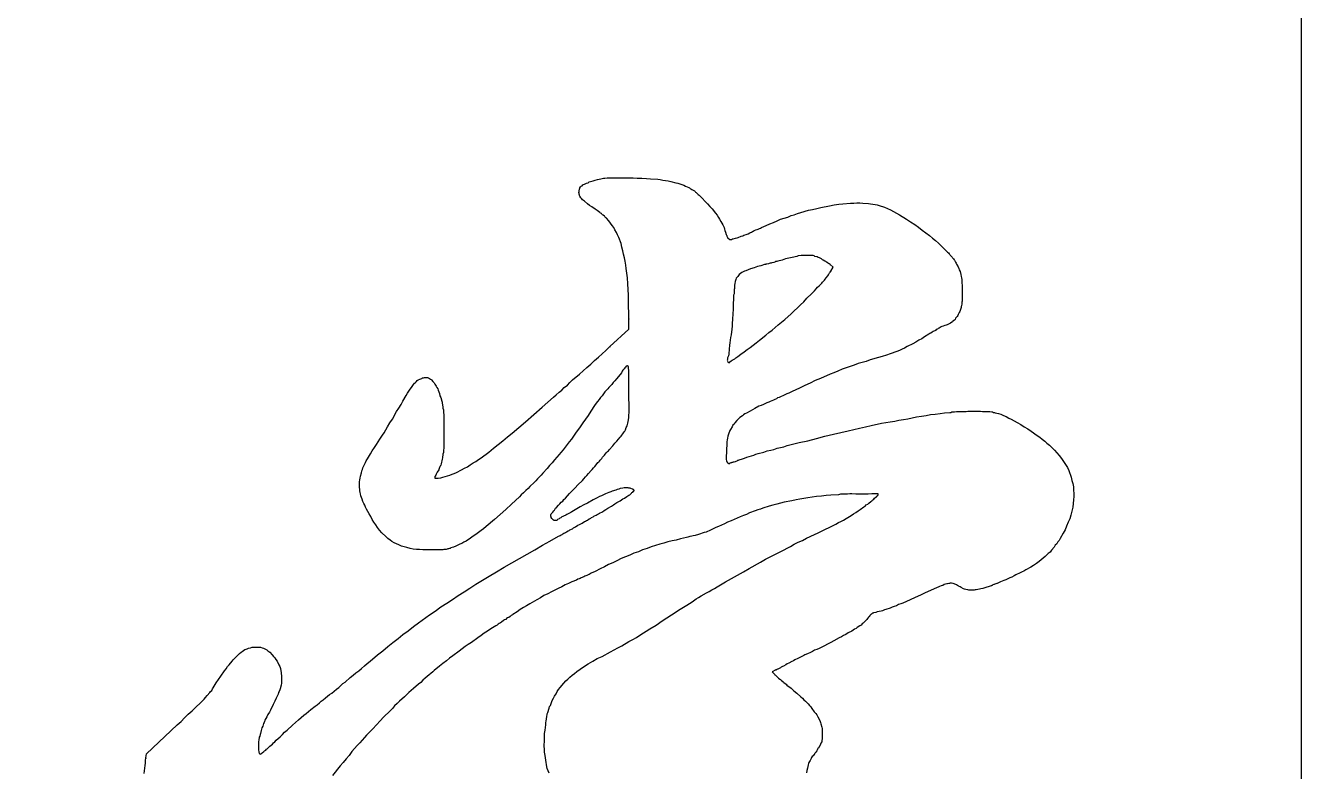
# Model space of a CAD drawing. Extents: x 0 to 5.1, y 0 to 11.
# Drawn here: x 2.559 to 5.118, y 6.889 to 8.387 of the extents above; entities that cross this region are included whole.
import ezdxf

# ---------------------------------------------------------------- set-up
doc = ezdxf.new("R2010")
doc.units = 0
doc.header["$MEASUREMENT"] = 0
doc.layers.get('0').update_dxf_attribs({"linetype": 'CONTINUOUS'})

msp = doc.modelspace()

# ---------------------------------------------------------------- linework, layer by layer
at = {"color": 88, "linetype": 'CONTINUOUS'}
for p, q in [((4.172582, 7.906519), (4.172582, 7.905761)), ((4.174098, 7.893629), (4.174098, 7.89287)), ((3.769295, 7.798088), (3.769295, 7.797329)), ((3.730634, 7.741976), (3.730634, 7.741218)), ((3.987616, 7.722261), (3.987616, 7.721503)), ((4.064179, 7.092904), (4.064179, 7.092146)), ((4.061147, 7.084563), (4.061147, 7.083805)), ((2.863416, 6.982956), (2.863416, 6.982198)), ((2.800497, 6.916229), (2.800497, 6.915471))]:
    msp.add_line(p, q, dxfattribs=at)
at = {"color": 7, "linetype": 'CONTINUOUS'}
msp.add_lwpolyline([(0, 0), (5.11811, 0), (5.11811, 11.023622), (0, 11.023622)], close=True, dxfattribs=at)
at = {"color": 88, "linetype": 'CONTINUOUS'}
for points in [[(3.769295, 7.798088), (3.769295, 7.81022), (3.768537, 7.821594), (3.768537, 7.832968), (3.768537, 7.8451), (3.767779, 7.856474), (3.767021, 7.867848), (3.766263, 7.87998), (3.763989, 7.898936), (3.763231, 7.905761), (3.761714, 7.913343), (3.760198, 7.920168), (3.758682, 7.92775), (3.757166, 7.934575), (3.754892, 7.941399), (3.753376, 7.948982), (3.748828, 7.961114), (3.746553, 7.966422), (3.744279, 7.970971), (3.741247, 7.976279), (3.738973, 7.980829), (3.735941, 7.985378), (3.73215, 7.989928), (3.729118, 7.994477), (3.72457, 7.999785), (3.723812, 8.000544), (3.723054, 8.001302), (3.722295, 8.001302), (3.721537, 8.00206), (3.720779, 8.002818), (3.720021, 8.003577), (3.717747, 8.005851), (3.716231, 8.00661), (3.714715, 8.008126), (3.713957, 8.008884), (3.712441, 8.009643), (3.710925, 8.011159), (3.707892, 8.013434), (3.705618, 8.014951), (3.703344, 8.016467), (3.701828, 8.017984), (3.695005, 8.022533), (3.690457, 8.025566), (3.685909, 8.028599), (3.679844, 8.033907), (3.678328, 8.035424), (3.676054, 8.03694), (3.674538, 8.038457), (3.673022, 8.040731), (3.670748, 8.043764), (3.66999, 8.045281), (3.66999, 8.046798), (3.669231, 8.047556), (3.669231, 8.049072), (3.668473, 8.051347), (3.668473, 8.052105), (3.669231, 8.052864), (3.669231, 8.053622), (3.669231, 8.055138), (3.669231, 8.055897), (3.66999, 8.057413), (3.66999, 8.05893), (3.670748, 8.05893), (3.670748, 8.059688), (3.670748, 8.060446), (3.672264, 8.062721), (3.67378, 8.064238), (3.675296, 8.064996), (3.676812, 8.066512), (3.68136, 8.068787), (3.684393, 8.070304), (3.687425, 8.071062), (3.689699, 8.072578), (3.69728, 8.074853), (3.701828, 8.07637), (3.706376, 8.077128), (3.713199, 8.078645), (3.715473, 8.079403), (3.718505, 8.080161), (3.720779, 8.080161), (3.725328, 8.080919), (3.727602, 8.080919), (3.730634, 8.080919), (3.732908, 8.080919), (3.735182, 8.080919), (3.737457, 8.080919), (3.743521, 8.080919), (3.748069, 8.080919), (3.75186, 8.080919), (3.756408, 8.080919), (3.760198, 8.080919), (3.764747, 8.080919), (3.777634, 8.080919), (3.785972, 8.080161), (3.795069, 8.080161), (3.804166, 8.079403), (3.812504, 8.078645), (3.826907, 8.077886), (3.832214, 8.077128), (3.83752, 8.07637), (3.842827, 8.075612), (3.848133, 8.074853), (3.853439, 8.073337), (3.863294, 8.071062), (3.867085, 8.070304), (3.871633, 8.068787), (3.875423, 8.067271), (3.879213, 8.065754), (3.883004, 8.064238), (3.889068, 8.061205), (3.890584, 8.060446), (3.8921, 8.059688), (3.893617, 8.05893), (3.895133, 8.057413), (3.898165, 8.055897), (3.900439, 8.05438), (3.901955, 8.053622), (3.902713, 8.052105), (3.904229, 8.051347), (3.90802, 8.047556), (3.910294, 8.046039), (3.91181, 8.043764), (3.914084, 8.042248), (3.916358, 8.039973), (3.922423, 8.033149), (3.926971, 8.028599), (3.931519, 8.023291), (3.936068, 8.018742), (3.94289, 8.009643), (3.945923, 8.005851), (3.948955, 8.001302), (3.951229, 7.997511), (3.953503, 7.992961), (3.957293, 7.986137), (3.958809, 7.983862), (3.960326, 7.980829), (3.961084, 7.977796), (3.961842, 7.974763), (3.9626, 7.97173), (3.9626, 7.97173), (3.9626, 7.970971), (3.9626, 7.970971), (3.963358, 7.970213), (3.963358, 7.969455), (3.963358, 7.968697), (3.964116, 7.967938), (3.964116, 7.96718), (3.964874, 7.965664), (3.965632, 7.964905), (3.965632, 7.963389), (3.96639, 7.96263), (3.967148, 7.961872), (3.967148, 7.960356), (3.968664, 7.958839), (3.969422, 7.958839), (3.969422, 7.958081), (3.970938, 7.957323), (3.970938, 7.957323), (3.971696, 7.957323), (3.972455, 7.957323), (3.973971, 7.957323), (3.975487, 7.957323), (3.977003, 7.958081), (3.978519, 7.958081), (3.983067, 7.959597), (3.9861, 7.960356), (3.988374, 7.961114), (3.994438, 7.963389), (3.99747, 7.964147), (3.999745, 7.965664), (4.004293, 7.96718), (4.006567, 7.967938), (4.008083, 7.968697), (4.011874, 7.970213), (4.01339, 7.970971), (4.014906, 7.97173), (4.01718, 7.973246), (4.018696, 7.974004), (4.020212, 7.974763), (4.024002, 7.976279), (4.026277, 7.977037), (4.028551, 7.977796), (4.030825, 7.979312), (4.033099, 7.98007), (4.035373, 7.980829), (4.04447, 7.985378), (4.052051, 7.988411), (4.058873, 7.991444), (4.066454, 7.994477), (4.073276, 7.997511), (4.087679, 8.00206), (4.094502, 8.005093), (4.100566, 8.00661), (4.107389, 8.008884), (4.114211, 8.011159), (4.129372, 8.015709), (4.137711, 8.017225), (4.14605, 8.0195), (4.154388, 8.021017), (4.171824, 8.024808), (4.18092, 8.026324), (4.190017, 8.027841), (4.198356, 8.028599), (4.213517, 8.030116), (4.220339, 8.030116), (4.226404, 8.030874), (4.232468, 8.030874), (4.238533, 8.030116), (4.249904, 8.029358), (4.253694, 8.028599), (4.258242, 8.027841), (4.262791, 8.027083), (4.267339, 8.026324), (4.271129, 8.025566), (4.281742, 8.021775), (4.287807, 8.0195), (4.293871, 8.016467), (4.299935, 8.013434), (4.306, 8.009643), (4.312064, 8.00661), (4.325709, 7.997511), (4.334048, 7.992203), (4.342387, 7.986895), (4.349967, 7.981587), (4.357548, 7.975521), (4.371951, 7.964905), (4.378015, 7.959597), (4.38408, 7.955048), (4.390144, 7.94974), (4.395451, 7.944432), (4.401515, 7.938366), (4.408338, 7.931542), (4.409854, 7.930025), (4.41137, 7.928509), (4.412886, 7.926992), (4.413644, 7.925476), (4.41516, 7.923959), (4.417434, 7.921684), (4.418192, 7.920168), (4.418951, 7.91941), (4.420467, 7.917893), (4.421225, 7.916376), (4.421983, 7.915618), (4.424257, 7.911827), (4.425773, 7.909552), (4.426531, 7.907277), (4.429563, 7.90197), (4.431079, 7.898936), (4.431837, 7.895903), (4.433354, 7.89287), (4.43487, 7.886804), (4.435628, 7.883013), (4.436386, 7.87998), (4.437144, 7.876947), (4.437144, 7.869364), (4.437902, 7.865573), (4.437902, 7.861023), (4.437902, 7.856474), (4.437902, 7.848891), (4.437902, 7.8451), (4.437902, 7.842067), (4.437902, 7.838275), (4.437902, 7.832968), (4.437144, 7.831451), (4.437144, 7.829176), (4.437144, 7.82766), (4.436386, 7.823869), (4.435628, 7.822352), (4.435628, 7.820835), (4.43487, 7.818561), (4.433354, 7.814769), (4.432596, 7.812495), (4.431837, 7.81022), (4.429563, 7.806428), (4.428805, 7.804154), (4.427289, 7.802637), (4.424257, 7.798846), (4.423499, 7.796571), (4.421983, 7.795055), (4.418951, 7.79278), (4.418192, 7.792022), (4.416676, 7.791263), (4.414402, 7.788988), (4.412886, 7.78823), (4.41137, 7.787472), (4.40758, 7.785955), (4.405305, 7.785197), (4.403031, 7.784439), (4.399241, 7.782922), (4.396967, 7.782164), (4.395451, 7.781406), (4.39166, 7.779131), (4.389386, 7.778373), (4.38787, 7.776856), (4.385596, 7.776098), (4.38408, 7.774581), (4.379532, 7.772307), (4.377257, 7.77079), (4.374983, 7.769274), (4.372709, 7.768515), (4.370435, 7.766999), (4.362096, 7.761691), (4.35679, 7.7579), (4.350725, 7.754867), (4.344661, 7.751075), (4.338596, 7.747284), (4.327226, 7.741976), (4.321919, 7.738943), (4.317371, 7.736668), (4.312064, 7.734394), (4.306758, 7.732119), (4.293113, 7.727569), (4.285532, 7.724536), (4.277194, 7.722261), (4.269613, 7.719987), (4.252936, 7.715437), (4.245355, 7.712404), (4.237017, 7.710129), (4.228678, 7.707854), (4.221097, 7.704821), (4.205178, 7.699514), (4.19684, 7.696481), (4.188501, 7.692689), (4.180162, 7.689656), (4.172582, 7.686623), (4.15363, 7.678282), (4.143018, 7.673733), (4.132405, 7.668425), (4.121792, 7.663875), (4.111179, 7.658567), (4.096776, 7.651743), (4.093744, 7.650227), (4.089953, 7.64871), (4.086163, 7.647193), (4.083131, 7.645677), (4.079341, 7.64416), (4.073276, 7.641127), (4.070244, 7.639611), (4.067212, 7.638853), (4.064938, 7.637336), (4.061905, 7.63582), (4.058873, 7.634303), (4.052809, 7.632028), (4.049776, 7.630512), (4.045986, 7.628995), (4.039164, 7.625962), (4.034615, 7.623687), (4.030067, 7.622171), (4.021728, 7.617621), (4.01718, 7.615346), (4.012632, 7.612313), (4.005051, 7.608522), (4.002019, 7.607006), (3.998987, 7.604731), (3.996712, 7.603214), (3.991406, 7.599423), (3.989132, 7.597148), (3.987616, 7.595632), (3.985342, 7.593357), (3.981551, 7.588807), (3.980035, 7.586533), (3.977761, 7.584258), (3.976245, 7.581225), (3.973213, 7.575917), (3.971696, 7.573642), (3.970938, 7.571367), (3.969422, 7.568334), (3.967906, 7.562268), (3.967148, 7.558477), (3.96639, 7.554686), (3.965632, 7.550894), (3.965632, 7.542553), (3.964874, 7.538004), (3.964874, 7.533454), (3.964874, 7.529663), (3.964116, 7.52208), (3.964116, 7.519805), (3.964116, 7.517531), (3.964116, 7.515256), (3.964874, 7.512981), (3.965632, 7.510706), (3.96639, 7.510706), (3.96639, 7.509948), (3.96639, 7.509948), (3.96639, 7.50919), (3.967148, 7.50919), (3.967148, 7.508432), (3.967906, 7.508432), (3.967906, 7.508432), (3.968664, 7.507673), (3.968664, 7.507673), (3.968664, 7.507673), (3.968664, 7.507673), (3.97018, 7.507673), (3.970938, 7.507673), (3.971696, 7.507673), (3.972455, 7.508432), (3.973971, 7.50919), (3.975487, 7.50919), (3.976245, 7.509948), (3.977761, 7.509948), (3.979277, 7.510706), (3.980035, 7.510706), (3.983067, 7.511465), (3.984583, 7.512223), (3.9861, 7.512981), (3.987616, 7.513739), (3.989132, 7.513739), (3.990648, 7.514498), (3.996712, 7.516772), (4.001261, 7.518289), (4.005809, 7.519805), (4.010357, 7.521322), (4.014906, 7.522839), (4.019454, 7.524355), (4.024002, 7.525872), (4.028551, 7.527388), (4.039922, 7.530421), (4.046744, 7.532696), (4.053567, 7.534212), (4.059631, 7.535729), (4.066454, 7.538004), (4.073276, 7.53952), (4.080099, 7.541037), (4.086921, 7.543312), (4.110421, 7.549378), (4.127856, 7.553169), (4.145292, 7.557719), (4.161969, 7.562268), (4.179404, 7.566059), (4.208969, 7.572884), (4.220339, 7.575917), (4.23171, 7.578192), (4.243839, 7.581225), (4.25521, 7.583499), (4.275678, 7.588049), (4.284774, 7.589566), (4.293113, 7.591082), (4.30221, 7.592599), (4.310548, 7.594115), (4.319645, 7.595632), (4.328742, 7.597148), (4.346177, 7.600939), (4.356032, 7.602456), (4.365128, 7.603973), (4.374225, 7.605489), (4.383322, 7.606247), (4.393177, 7.607764), (4.402273, 7.60928), (4.412886, 7.610039), (4.41516, 7.610039), (4.416676, 7.610797), (4.418951, 7.610797), (4.420467, 7.610797), (4.421983, 7.610797), (4.426531, 7.611555), (4.428805, 7.611555), (4.431837, 7.611555), (4.434112, 7.611555), (4.436386, 7.611555), (4.439418, 7.611555), (4.445483, 7.611555), (4.449273, 7.612313), (4.453063, 7.612313), (4.456853, 7.612313), (4.465192, 7.612313), (4.46974, 7.612313), (4.474289, 7.612313), (4.478079, 7.611555), (4.48566, 7.611555), (4.487934, 7.611555), (4.490966, 7.611555), (4.49324, 7.611555), (4.49703, 7.610797), (4.498547, 7.610797), (4.500063, 7.610039), (4.500821, 7.610039), (4.502337, 7.610039), (4.503853, 7.60928), (4.510675, 7.607764), (4.515224, 7.606247), (4.52053, 7.603973), (4.525837, 7.601698), (4.531143, 7.598665), (4.535691, 7.59639), (4.54782, 7.589566), (4.555401, 7.585774), (4.562223, 7.581225), (4.569046, 7.576675), (4.575868, 7.572126), (4.587997, 7.563785), (4.593304, 7.559993), (4.597852, 7.556202), (4.603159, 7.552411), (4.607707, 7.547861), (4.613013, 7.54407), (4.622868, 7.534212), (4.627416, 7.528905), (4.631965, 7.523597), (4.636513, 7.517531), (4.641061, 7.511465), (4.644852, 7.505398), (4.648642, 7.499332), (4.651674, 7.493266), (4.656223, 7.479618), (4.657739, 7.473551), (4.659255, 7.467485), (4.660771, 7.460661), (4.660771, 7.453837), (4.661529, 7.447012), (4.661529, 7.440946), (4.660771, 7.434122), (4.659255, 7.419715), (4.657739, 7.411374), (4.655464, 7.403791), (4.65319, 7.396209), (4.650158, 7.389384), (4.647126, 7.381802), (4.644094, 7.374219), (4.640303, 7.367395), (4.634239, 7.356779), (4.631965, 7.352988), (4.629691, 7.349955), (4.627416, 7.346163), (4.624384, 7.34313), (4.62211, 7.339339), (4.616804, 7.333273), (4.613771, 7.329482), (4.609981, 7.326449), (4.606949, 7.323416), (4.603917, 7.320383), (4.600126, 7.31735), (4.591788, 7.310525), (4.586481, 7.306734), (4.580417, 7.302943), (4.57511, 7.299151), (4.565256, 7.293843), (4.561465, 7.291569), (4.557675, 7.290052), (4.553885, 7.287777), (4.545546, 7.283986), (4.541756, 7.281711), (4.537207, 7.279436), (4.533417, 7.27792), (4.525079, 7.274129), (4.521288, 7.272612), (4.517498, 7.271096), (4.514466, 7.269579), (4.509159, 7.267304), (4.507643, 7.266546), (4.506885, 7.266546), (4.505369, 7.265788), (4.503095, 7.265029), (4.501579, 7.264271), (4.500821, 7.264271), (4.499305, 7.263513), (4.497788, 7.262755), (4.49703, 7.262755), (4.496272, 7.261996), (4.495514, 7.261996), (4.491724, 7.26048), (4.48945, 7.259722), (4.487176, 7.258963), (4.484902, 7.258205), (4.478837, 7.256689), (4.475047, 7.25593), (4.472015, 7.255172), (4.46595, 7.253656), (4.463676, 7.253656), (4.461402, 7.252897), (4.45837, 7.252897), (4.454579, 7.252897), (4.453063, 7.252897), (4.450789, 7.252897), (4.449273, 7.253656), (4.444724, 7.254414), (4.44245, 7.255172), (4.440176, 7.25593), (4.435628, 7.258205), (4.433354, 7.259722), (4.430321, 7.261238), (4.426531, 7.263513), (4.425015, 7.264271), (4.422741, 7.265029), (4.421225, 7.265788), (4.419709, 7.266546), (4.415918, 7.267304), (4.413644, 7.267304), (4.412128, 7.266546), (4.410612, 7.266546), (4.408338, 7.265788), (4.406822, 7.265788), (4.401515, 7.264271), (4.398483, 7.262755), (4.395451, 7.261996), (4.392418, 7.26048), (4.389386, 7.258963), (4.387112, 7.258205), (4.374225, 7.252139), (4.363612, 7.247589), (4.353758, 7.24304), (4.343145, 7.23849), (4.33329, 7.233941), (4.318887, 7.227116), (4.314339, 7.2256), (4.30979, 7.224083), (4.306, 7.221809), (4.301452, 7.220292), (4.296903, 7.218775), (4.293113, 7.217259), (4.284774, 7.214226), (4.281742, 7.213468), (4.277952, 7.211951), (4.27492, 7.211193), (4.271129, 7.210435), (4.267339, 7.209676), (4.264307, 7.20816), (4.259758, 7.207402), (4.259, 7.206643), (4.258242, 7.206643), (4.257484, 7.206643), (4.256726, 7.205885), (4.255968, 7.205127), (4.25521, 7.205127), (4.254452, 7.204368), (4.253694, 7.20361), (4.253694, 7.20361), (4.252178, 7.202094), (4.25142, 7.200577), (4.250662, 7.199819), (4.249904, 7.199061), (4.247629, 7.196028), (4.246113, 7.194511), (4.244597, 7.192236), (4.243081, 7.19072), (4.239291, 7.186928), (4.237017, 7.185412), (4.234742, 7.183137), (4.232468, 7.181621), (4.227162, 7.177829), (4.224888, 7.176313), (4.221856, 7.174796), (4.218823, 7.172521), (4.216549, 7.171005), (4.208969, 7.167214), (4.20442, 7.164181), (4.199872, 7.161906), (4.195323, 7.159631), (4.190775, 7.157356), (4.180162, 7.15129), (4.174098, 7.148257), (4.167275, 7.144466), (4.161211, 7.141433), (4.150598, 7.136125), (4.14605, 7.13385), (4.141501, 7.132334), (4.137711, 7.130059), (4.133163, 7.127784), (4.127098, 7.125509), (4.125582, 7.124751), (4.124066, 7.123993), (4.121792, 7.123234), (4.120276, 7.121718), (4.115727, 7.120201), (4.113453, 7.118685), (4.110421, 7.117168), (4.108147, 7.115652), (4.102082, 7.113377), (4.09905, 7.111102), (4.096018, 7.109586), (4.089953, 7.106553), (4.086921, 7.105036), (4.083889, 7.10352), (4.079341, 7.100487), (4.077066, 7.099728), (4.074792, 7.098212), (4.073276, 7.097454), (4.069486, 7.095179), (4.06797, 7.09442), (4.067212, 7.09442), (4.065696, 7.093662), (4.06418, 7.092904)], [(4.172582, 7.906519), (4.171066, 7.908036), (4.16955, 7.908794), (4.168791, 7.909552), (4.165759, 7.911827), (4.164243, 7.912585), (4.161969, 7.913343), (4.158937, 7.915618), (4.157421, 7.916376), (4.155146, 7.917893), (4.151356, 7.920168), (4.149082, 7.920926), (4.146808, 7.922443), (4.142259, 7.923201), (4.140743, 7.923959), (4.138469, 7.924717), (4.133921, 7.924717), (4.130889, 7.924717), (4.127856, 7.924717), (4.12255, 7.924717), (4.120276, 7.924717), (4.117244, 7.924717), (4.114969, 7.924717), (4.108905, 7.923959), (4.105873, 7.923201), (4.10284, 7.922443), (4.099808, 7.921684), (4.089953, 7.91941), (4.083131, 7.917893), (4.076308, 7.915618), (4.06797, 7.913343), (4.065696, 7.912585), (4.063421, 7.912585), (4.061905, 7.911827), (4.059631, 7.911069), (4.055841, 7.91031), (4.054325, 7.909552), (4.052809, 7.909552), (4.050534, 7.908794), (4.049018, 7.908036), (4.045986, 7.907277), (4.045228, 7.907277), (4.043712, 7.907277), (4.042954, 7.906519), (4.041438, 7.906519), (4.033857, 7.904244), (4.027035, 7.902728), (4.020212, 7.900453), (4.01339, 7.898178), (4.003535, 7.894387), (4.001261, 7.893629), (3.998228, 7.892112), (3.995954, 7.890596), (3.992922, 7.889079), (3.990648, 7.886804), (3.987616, 7.883013), (3.9861, 7.881496), (3.984583, 7.879222), (3.983825, 7.876947), (3.983067, 7.874672), (3.982309, 7.872397), (3.981551, 7.868606), (3.981551, 7.867089), (3.980793, 7.866331), (3.980793, 7.864815), (3.980793, 7.861023), (3.980793, 7.858749), (3.980035, 7.856474), (3.980035, 7.854957), (3.980035, 7.852682), (3.980035, 7.848133), (3.979277, 7.8451), (3.979277, 7.842825), (3.979277, 7.84055), (3.979277, 7.837517), (3.978519, 7.828418), (3.978519, 7.822352), (3.978519, 7.815528), (3.977761, 7.809462), (3.977003, 7.795813), (3.976245, 7.789747), (3.976245, 7.782922), (3.975487, 7.776856), (3.973971, 7.765482), (3.973213, 7.760175), (3.972455, 7.754867), (3.971696, 7.749559), (3.970938, 7.745009), (3.97018, 7.736668), (3.97018, 7.733635), (3.969422, 7.730602), (3.969422, 7.726811), (3.968664, 7.723778), (3.967148, 7.719228), (3.967148, 7.717712), (3.967148, 7.716195), (3.96639, 7.714679), (3.967148, 7.713162), (3.967906, 7.710887), (3.967906, 7.710887), (3.968664, 7.710129), (3.968664, 7.710129), (3.968664, 7.710129), (3.97018, 7.709371), (3.97018, 7.710129), (3.970938, 7.710129), (3.971696, 7.710887), (3.971696, 7.711646), (3.973971, 7.713162), (3.976245, 7.714679), (3.977761, 7.715437), (3.981551, 7.717712), (3.983825, 7.719228), (3.985342, 7.720745), (3.987616, 7.722261)], [(3.987616, 7.722261), (3.99368, 7.726811), (4.000503, 7.731361), (4.006567, 7.73591), (4.012632, 7.74046), (4.018696, 7.745009), (4.024761, 7.749559), (4.030825, 7.754867), (4.043712, 7.764724), (4.049776, 7.770032), (4.056599, 7.77534), (4.062663, 7.780648), (4.068728, 7.785955), (4.07555, 7.791263), (4.081615, 7.796571), (4.094502, 7.807945), (4.100566, 7.814011), (4.107389, 7.820077), (4.113453, 7.826143), (4.120276, 7.832209), (4.12634, 7.839034), (4.135437, 7.848133), (4.138469, 7.851166), (4.141501, 7.854199), (4.144534, 7.85799), (4.147566, 7.861023), (4.150598, 7.864056), (4.155904, 7.869364), (4.157421, 7.871639), (4.159695, 7.873156), (4.161211, 7.87543), (4.162727, 7.877705), (4.165001, 7.87998), (4.168033, 7.883771), (4.16955, 7.886046), (4.170308, 7.887563), (4.171824, 7.889837), (4.172582, 7.891354), (4.174098, 7.893629)], [(4.174098, 7.893629), (4.178646, 7.901211), (4.172582, 7.906519)], [(3.730634, 7.741976), (3.769295, 7.776856), (3.769295, 7.798088)], [(2.863416, 6.982956), (2.870997, 6.98978), (2.877819, 6.996605), (2.8854, 7.004187), (2.89298, 7.011012), (2.899803, 7.017836), (2.910416, 7.027693), (2.914206, 7.030726), (2.917238, 7.034518), (2.92027, 7.037551), (2.923303, 7.041342), (2.928609, 7.047408), (2.930125, 7.049683), (2.932399, 7.051958), (2.933916, 7.054991), (2.935432, 7.057266), (2.941496, 7.067123), (2.946044, 7.073947), (2.950593, 7.080772), (2.958173, 7.091387), (2.961206, 7.095179), (2.964238, 7.099728), (2.96727, 7.10352), (2.973335, 7.110344), (2.975609, 7.113377), (2.978641, 7.11641), (2.980915, 7.118685), (2.986221, 7.123993), (2.988496, 7.126267), (2.991528, 7.128542), (2.993802, 7.130059), (2.999108, 7.13385), (3.001383, 7.134608), (3.003657, 7.135367), (3.005931, 7.136883), (3.010479, 7.137641), (3.013512, 7.1384), (3.015786, 7.1384), (3.018818, 7.1384), (3.023366, 7.1384), (3.02564, 7.1384), (3.027915, 7.1384), (3.030189, 7.1384), (3.033979, 7.137641), (3.036253, 7.136883), (3.037769, 7.136125), (3.039286, 7.135367), (3.043076, 7.133092), (3.04535, 7.131575), (3.046866, 7.130059), (3.04914, 7.128542), (3.053689, 7.123234), (3.056721, 7.120201), (3.058995, 7.117168), (3.061269, 7.114135), (3.063543, 7.110344), (3.067334, 7.10352), (3.06885, 7.099728), (3.070366, 7.095937), (3.071124, 7.091387), (3.071882, 7.087596), (3.07264, 7.079255), (3.07264, 7.075464), (3.07264, 7.070914), (3.07264, 7.066365), (3.071882, 7.062573), (3.069608, 7.054991), (3.06885, 7.052716), (3.068092, 7.049683), (3.066576, 7.047408), (3.065818, 7.044375), (3.062027, 7.036034), (3.058995, 7.029968), (3.055963, 7.023902), (3.050656, 7.012528), (3.048382, 7.007979), (3.04535, 7.003429), (3.043076, 6.998879), (3.039286, 6.992055), (3.038527, 6.98978), (3.037769, 6.987506), (3.036253, 6.985231), (3.034737, 6.979923), (3.033221, 6.97689), (3.032463, 6.973857), (3.031705, 6.971582), (3.030189, 6.965516), (3.029431, 6.963241), (3.028673, 6.960208), (3.027915, 6.957933), (3.027157, 6.951867), (3.026399, 6.949592), (3.026399, 6.947318), (3.026399, 6.944285), (3.026399, 6.939735), (3.026399, 6.93746), (3.026399, 6.935185), (3.026399, 6.932152), (3.027157, 6.929119), (3.027157, 6.927603), (3.027915, 6.926845), (3.027915, 6.926086), (3.027915, 6.925328), (3.028673, 6.92457), (3.028673, 6.92457), (3.030189, 6.923812), (3.030189, 6.923812), (3.030947, 6.92457), (3.031705, 6.92457), (3.032463, 6.925328), (3.033221, 6.926086), (3.033979, 6.926845), (3.037011, 6.929119), (3.038527, 6.930636), (3.040802, 6.932152), (3.042318, 6.933669), (3.043834, 6.934427), (3.04535, 6.935944), (3.04914, 6.939735), (3.051414, 6.94201), (3.054447, 6.944285), (3.056721, 6.946559), (3.058995, 6.948834), (3.062027, 6.951867), (3.069608, 6.958692), (3.074156, 6.963241), (3.078705, 6.967791), (3.084011, 6.97234), (3.094624, 6.982198), (3.100688, 6.987506), (3.106753, 6.992813), (3.117365, 7.001913), (3.121914, 7.005704), (3.126462, 7.009495), (3.131011, 7.013286), (3.140107, 7.020111), (3.143897, 7.023144), (3.148446, 7.026935), (3.152236, 7.029968), (3.156026, 7.033001), (3.160575, 7.036793), (3.168913, 7.043617), (3.173462, 7.04665), (3.17801, 7.050441), (3.182558, 7.054233), (3.187107, 7.058024), (3.191655, 7.061815), (3.195445, 7.065607), (3.199994, 7.06864), (3.209849, 7.077739), (3.215913, 7.082288), (3.221219, 7.086838), (3.227284, 7.091387), (3.23259, 7.095937), (3.238655, 7.101245), (3.243961, 7.105794), (3.250026, 7.110344), (3.265187, 7.123234), (3.2758, 7.131575), (3.285654, 7.139916), (3.295509, 7.148257), (3.306122, 7.15584), (3.315977, 7.164181), (3.326589, 7.171763), (3.337202, 7.180104), (3.347057, 7.187687), (3.369041, 7.20361), (3.380411, 7.211193), (3.391782, 7.219534), (3.403911, 7.227116), (3.415282, 7.234699), (3.426653, 7.242282), (3.438782, 7.249864), (3.450153, 7.257447), (3.462282, 7.265029), (3.488814, 7.280953), (3.503975, 7.290052), (3.519136, 7.299151), (3.534297, 7.30825), (3.549458, 7.316591), (3.565378, 7.32569), (3.580539, 7.334031), (3.5957, 7.34313), (3.610861, 7.351471), (3.628296, 7.361329), (3.629812, 7.362087), (3.631329, 7.362845), (3.633603, 7.364362), (3.635119, 7.36512), (3.636635, 7.365878), (3.638909, 7.367395), (3.640425, 7.368153), (3.641941, 7.368911), (3.644216, 7.370428), (3.647248, 7.371944), (3.649522, 7.372703), (3.651038, 7.374219), (3.652554, 7.374977), (3.65407, 7.375736), (3.656344, 7.376494), (3.657861, 7.37801), (3.659377, 7.378769), (3.660893, 7.379527), (3.662409, 7.380285), (3.666957, 7.383318), (3.66999, 7.384835), (3.673022, 7.386351), (3.675296, 7.387868), (3.679844, 7.390901), (3.682118, 7.391659), (3.684393, 7.393176), (3.685909, 7.393934), (3.689699, 7.396209), (3.691215, 7.396967), (3.692731, 7.397725), (3.694247, 7.399242), (3.69728, 7.4), (3.698038, 7.400758), (3.698796, 7.401517), (3.700312, 7.402275), (3.703344, 7.403791), (3.705618, 7.405308), (3.707892, 7.406066), (3.710167, 7.407583), (3.716231, 7.410616), (3.719263, 7.412891), (3.723054, 7.415165), (3.726844, 7.41744), (3.734424, 7.42199), (3.738215, 7.424264), (3.741247, 7.426539), (3.745037, 7.428814), (3.75186, 7.432605), (3.754134, 7.434122), (3.757166, 7.436397), (3.760198, 7.437913), (3.764747, 7.440946), (3.767021, 7.442463), (3.769295, 7.443979), (3.770811, 7.444738), (3.773843, 7.447012), (3.774601, 7.447771), (3.77536, 7.449287), (3.776876, 7.450045), (3.778392, 7.451562), (3.77915, 7.451562), (3.77915, 7.45232), (3.779908, 7.45232), (3.779908, 7.453078), (3.779908, 7.453837), (3.77915, 7.453837), (3.77915, 7.454595), (3.778392, 7.455353), (3.777634, 7.455353), (3.776876, 7.456111), (3.776118, 7.456111), (3.773085, 7.45687), (3.771569, 7.457628), (3.769295, 7.457628), (3.767779, 7.458386), (3.763989, 7.458386), (3.761714, 7.458386), (3.75944, 7.458386), (3.757166, 7.457628), (3.75186, 7.45687), (3.748828, 7.456111), (3.745795, 7.455353), (3.742763, 7.453837), (3.735941, 7.451562), (3.732908, 7.450804), (3.729118, 7.449287), (3.725328, 7.447771), (3.722295, 7.446254), (3.713957, 7.442463), (3.710167, 7.440946), (3.705618, 7.438671), (3.701828, 7.436397), (3.69728, 7.434122), (3.685909, 7.428056), (3.679086, 7.424264), (3.671506, 7.420473), (3.664683, 7.416682), (3.654828, 7.410616), (3.652554, 7.409099), (3.65028, 7.407583), (3.647248, 7.406066), (3.644974, 7.405308), (3.642699, 7.403791), (3.638151, 7.401517), (3.636635, 7.400758), (3.634361, 7.4), (3.632845, 7.398484), (3.630571, 7.397725), (3.629054, 7.396209), (3.626022, 7.394692), (3.625264, 7.393934), (3.623748, 7.393176), (3.62299, 7.393176), (3.622232, 7.393176), (3.619958, 7.393176), (3.619958, 7.393176), (3.6192, 7.393176), (3.618442, 7.393934), (3.617684, 7.393934), (3.616167, 7.39545), (3.615409, 7.396209), (3.614651, 7.396967), (3.613135, 7.399242), (3.613135, 7.4), (3.612377, 7.400758), (3.612377, 7.401517), (3.612377, 7.402275), (3.612377, 7.403791), (3.612377, 7.40455), (3.613135, 7.406066), (3.613893, 7.406824), (3.614651, 7.407583), (3.616925, 7.409857), (3.618442, 7.412132), (3.619958, 7.413649), (3.620716, 7.415165), (3.622232, 7.41744), (3.623748, 7.418957), (3.628296, 7.423506), (3.630571, 7.426539), (3.633603, 7.429572), (3.636635, 7.431847), (3.638909, 7.43488), (3.641941, 7.437913), (3.65028, 7.447012), (3.656344, 7.453078), (3.661651, 7.458386), (3.666957, 7.464452), (3.676054, 7.473551), (3.679086, 7.476585), (3.682118, 7.480376), (3.685151, 7.483409), (3.688183, 7.4872), (3.693489, 7.493266), (3.695763, 7.495541), (3.698038, 7.498574), (3.70107, 7.501607), (3.703344, 7.50464), (3.707134, 7.50919), (3.70865, 7.510706), (3.710167, 7.512223), (3.711683, 7.513739), (3.714715, 7.517531), (3.716231, 7.519805), (3.718505, 7.52208), (3.720021, 7.524355), (3.723812, 7.528905), (3.726086, 7.531179), (3.72836, 7.532696), (3.729876, 7.534971), (3.736699, 7.542553), (3.741247, 7.547861), (3.745037, 7.552411), (3.75186, 7.559993), (3.753376, 7.562268), (3.754892, 7.564543), (3.757166, 7.566818), (3.75944, 7.570609), (3.760956, 7.572126), (3.761714, 7.573642), (3.762473, 7.575159), (3.763989, 7.579708), (3.765505, 7.582741), (3.766263, 7.585774), (3.767021, 7.588049), (3.768537, 7.594873), (3.769295, 7.599423), (3.769295, 7.603214), (3.770053, 7.610797), (3.770053, 7.614588), (3.770053, 7.617621), (3.770053, 7.623687), (3.770053, 7.625962), (3.770053, 7.628995), (3.769295, 7.635061), (3.769295, 7.639611), (3.769295, 7.643402), (3.769295, 7.652501), (3.769295, 7.657051), (3.769295, 7.6616), (3.769295, 7.6707), (3.769295, 7.674491), (3.769295, 7.678282), (3.769295, 7.682074), (3.769295, 7.68814), (3.769295, 7.690414), (3.769295, 7.692689), (3.769295, 7.694964), (3.768537, 7.697997), (3.768537, 7.698755), (3.768537, 7.699514), (3.768537, 7.699514), (3.768537, 7.700272), (3.768537, 7.700272), (3.768537, 7.70103), (3.768537, 7.701788), (3.768537, 7.701788), (3.767779, 7.701788), (3.767021, 7.703305), (3.766263, 7.704063), (3.765505, 7.703305), (3.763989, 7.702547), (3.762473, 7.70103), (3.760956, 7.699514), (3.75944, 7.697239), (3.757166, 7.694964), (3.75565, 7.692689), (3.754134, 7.689656), (3.748069, 7.682074), (3.744279, 7.677524), (3.741247, 7.672974), (3.737457, 7.669941), (3.735182, 7.66615), (3.73215, 7.663117), (3.729118, 7.660084), (3.726844, 7.657051), (3.720779, 7.650985), (3.718505, 7.647193), (3.715473, 7.643402), (3.712441, 7.639611), (3.709409, 7.63582), (3.706376, 7.632028), (3.703344, 7.628237), (3.700312, 7.623687), (3.692731, 7.612313), (3.687425, 7.603973), (3.682118, 7.59639), (3.676812, 7.588807), (3.671506, 7.581225), (3.662409, 7.568334), (3.657861, 7.562268), (3.65407, 7.556202), (3.649522, 7.550894), (3.641183, 7.540279), (3.637393, 7.534971), (3.632845, 7.529663), (3.629054, 7.525113), (3.619958, 7.514498), (3.615409, 7.508432), (3.610103, 7.503124), (3.605555, 7.497058), (3.596458, 7.487958), (3.593426, 7.484167), (3.589635, 7.480376), (3.585845, 7.476585), (3.582813, 7.472793), (3.579023, 7.469002), (3.570684, 7.461419), (3.566894, 7.45687), (3.562345, 7.453078), (3.557797, 7.448529), (3.553249, 7.444738), (3.549458, 7.440188), (3.533539, 7.425781), (3.522168, 7.415165), (3.510797, 7.405308), (3.499427, 7.394692), (3.482749, 7.381044), (3.477443, 7.376494), (3.472895, 7.372703), (3.467588, 7.368911), (3.462282, 7.36512), (3.456975, 7.361329), (3.451669, 7.357537), (3.442572, 7.351471), (3.438024, 7.349197), (3.434234, 7.346922), (3.430443, 7.345405), (3.425895, 7.34313), (3.422105, 7.341614), (3.417556, 7.339339), (3.41225, 7.337823), (3.410734, 7.337064), (3.409218, 7.337064), (3.407702, 7.336306), (3.406185, 7.336306), (3.404669, 7.335548), (3.402395, 7.33479), (3.400879, 7.33479), (3.399363, 7.33479), (3.397847, 7.33479), (3.396331, 7.334031), (3.394815, 7.334031), (3.390266, 7.334031), (3.387992, 7.334031), (3.385718, 7.334031), (3.382686, 7.334031), (3.380411, 7.334031), (3.378137, 7.334031), (3.369041, 7.334031), (3.362218, 7.334031), (3.356154, 7.334031), (3.349331, 7.33479), (3.343267, 7.33479), (3.336444, 7.335548), (3.33038, 7.337064), (3.323557, 7.338581), (3.312944, 7.341614), (3.307638, 7.343889), (3.30309, 7.346163), (3.298541, 7.348438), (3.293993, 7.350713), (3.290203, 7.353746), (3.285654, 7.356779), (3.281864, 7.36057), (3.273525, 7.368153), (3.268977, 7.373461), (3.265187, 7.378769), (3.261396, 7.384077), (3.257606, 7.389384), (3.254574, 7.394692), (3.251542, 7.400758), (3.248509, 7.406066), (3.243203, 7.415924), (3.240929, 7.419715), (3.239413, 7.423506), (3.237897, 7.427298), (3.235622, 7.431089), (3.234106, 7.435638), (3.231832, 7.442463), (3.231074, 7.446254), (3.230316, 7.449287), (3.229558, 7.45232), (3.229558, 7.456111), (3.2288, 7.459145), (3.2288, 7.466727), (3.2288, 7.470518), (3.229558, 7.47431), (3.230316, 7.478101), (3.231074, 7.481892), (3.23259, 7.488717), (3.233348, 7.492508), (3.234864, 7.495541), (3.235622, 7.498574), (3.238655, 7.505398), (3.240929, 7.50919), (3.242445, 7.512981), (3.244719, 7.516772), (3.250784, 7.52663), (3.254574, 7.532696), (3.259122, 7.53952), (3.262913, 7.545586), (3.269735, 7.556202), (3.272009, 7.559993), (3.275041, 7.564543), (3.278074, 7.569092), (3.284896, 7.581225), (3.289445, 7.588807), (3.294751, 7.59639), (3.30309, 7.611555), (3.307638, 7.61838), (3.312186, 7.625962), (3.315977, 7.632787), (3.322799, 7.64416), (3.325073, 7.64871), (3.328106, 7.652501), (3.33038, 7.656293), (3.333412, 7.660084), (3.337202, 7.66615), (3.339476, 7.668425), (3.340992, 7.669941), (3.342509, 7.671458), (3.344783, 7.673733), (3.346299, 7.675249), (3.350089, 7.676766), (3.351605, 7.677524), (3.353879, 7.678282), (3.355396, 7.67904), (3.356912, 7.67904), (3.359186, 7.679799), (3.362218, 7.679799), (3.362976, 7.679799), (3.363734, 7.679799), (3.36525, 7.679799), (3.366766, 7.67904), (3.367525, 7.67904), (3.368283, 7.678282), (3.369041, 7.678282), (3.370557, 7.676766), (3.371315, 7.676766), (3.372831, 7.676007), (3.373589, 7.675249), (3.375863, 7.672216), (3.377379, 7.6707), (3.378895, 7.669183), (3.379653, 7.666908), (3.382686, 7.662359), (3.384202, 7.660084), (3.385718, 7.657051), (3.386476, 7.654776), (3.389508, 7.647952), (3.390266, 7.643402), (3.391782, 7.639611), (3.394057, 7.632787), (3.394815, 7.630512), (3.394815, 7.628237), (3.395573, 7.625204), (3.396331, 7.620654), (3.396331, 7.61838), (3.397089, 7.615346), (3.397089, 7.613072), (3.397089, 7.610797), (3.397847, 7.603973), (3.397847, 7.599423), (3.397847, 7.595632), (3.397847, 7.591082), (3.397847, 7.586533), (3.397847, 7.575159), (3.397847, 7.568334), (3.397847, 7.560752), (3.397847, 7.553927), (3.397847, 7.542553), (3.397847, 7.538004), (3.397089, 7.534212), (3.397089, 7.529663), (3.396331, 7.525872), (3.395573, 7.519047), (3.394815, 7.516014), (3.394057, 7.512981), (3.393298, 7.509948), (3.39254, 7.506915), (3.391782, 7.503882), (3.391024, 7.503124), (3.391024, 7.502365), (3.390266, 7.501607), (3.390266, 7.500849), (3.389508, 7.499332), (3.389508, 7.498574), (3.38875, 7.497816), (3.38875, 7.497058), (3.387992, 7.495541), (3.387992, 7.494783), (3.387992, 7.494783), (3.386476, 7.492508), (3.385718, 7.49175), (3.38496, 7.490233), (3.383444, 7.4872), (3.382686, 7.485684), (3.381928, 7.484167), (3.380411, 7.481892), (3.379653, 7.481134), (3.379653, 7.480376), (3.379653, 7.479618), (3.379653, 7.478859), (3.379653, 7.478859), (3.379653, 7.478101), (3.380411, 7.478101), (3.380411, 7.478101), (3.38117, 7.478101), (3.38117, 7.478101), (3.381928, 7.478101), (3.381928, 7.478101), (3.382686, 7.478101), (3.383444, 7.478101), (3.384202, 7.478101), (3.384202, 7.478101), (3.38496, 7.478101), (3.385718, 7.478101), (3.385718, 7.478101), (3.386476, 7.478101), (3.391782, 7.478859), (3.396331, 7.479618), (3.400879, 7.481134), (3.405427, 7.482651), (3.409976, 7.484167), (3.414524, 7.485684), (3.419072, 7.4872), (3.423621, 7.489475), (3.433476, 7.494783), (3.43954, 7.497816), (3.445604, 7.500849), (3.450911, 7.50464), (3.456975, 7.508432), (3.462282, 7.511465), (3.467588, 7.515256), (3.472895, 7.519047), (3.488056, 7.530421), (3.49791, 7.538004), (3.507007, 7.545586), (3.516104, 7.553169), (3.525959, 7.560752), (3.535055, 7.568334), (3.561587, 7.591082), (3.578265, 7.605489), (3.594942, 7.620654), (3.617684, 7.640369), (3.62299, 7.644919), (3.629054, 7.650227), (3.634361, 7.654776), (3.639667, 7.660084), (3.645732, 7.664634), (3.651038, 7.669941), (3.656344, 7.675249), (3.66999, 7.686623), (3.67757, 7.693447), (3.685151, 7.700272), (3.692731, 7.707096), (3.700312, 7.713921), (3.707892, 7.720745), (3.715473, 7.727569), (3.723054, 7.734394), (3.730634, 7.741976)], [(3.609345, 6.885898), (3.605555, 6.894998), (3.604797, 6.898789), (3.604038, 6.903338), (3.60328, 6.90713), (3.602522, 6.911679), (3.601006, 6.921537), (3.600248, 6.927603), (3.600248, 6.933669), (3.59949, 6.939735), (3.600248, 6.951867), (3.600248, 6.958692), (3.600248, 6.965516), (3.601006, 6.97234), (3.602522, 6.982956), (3.602522, 6.986747), (3.60328, 6.990539), (3.604038, 6.99433), (3.604797, 7.000396), (3.605555, 7.002671), (3.605555, 7.004946), (3.606313, 7.00722), (3.607071, 7.009495), (3.608587, 7.014045), (3.609345, 7.01632), (3.610103, 7.019353), (3.611619, 7.021627), (3.612377, 7.023902), (3.615409, 7.031485), (3.617684, 7.036034), (3.619958, 7.040584), (3.62299, 7.045133), (3.625264, 7.049683), (3.628296, 7.053474), (3.631329, 7.058024), (3.638909, 7.066365), (3.642699, 7.070914), (3.64649, 7.074706), (3.651038, 7.078497), (3.655586, 7.082288), (3.660135, 7.08608), (3.664683, 7.089871), (3.678328, 7.09897), (3.687425, 7.105036), (3.696522, 7.110344), (3.705618, 7.115652), (3.715473, 7.120201), (3.73215, 7.129301), (3.739731, 7.133092), (3.747311, 7.137641), (3.754892, 7.141433), (3.769295, 7.149774), (3.776876, 7.154323), (3.784456, 7.158114), (3.791279, 7.162664), (3.810988, 7.175555), (3.823875, 7.183137), (3.836004, 7.191478), (3.854956, 7.20361), (3.861778, 7.20816), (3.868601, 7.212709), (3.875423, 7.217259), (3.882246, 7.22105), (3.894375, 7.228633), (3.898923, 7.231666), (3.904229, 7.235457), (3.908778, 7.23849), (3.914084, 7.241523), (3.924697, 7.247589), (3.930003, 7.250622), (3.93531, 7.253656), (3.940616, 7.256689), (3.945923, 7.259722), (3.9626, 7.269579), (3.974729, 7.276403), (3.986858, 7.283228), (3.998987, 7.290052), (4.010357, 7.296876), (4.033099, 7.309009), (4.042954, 7.315075), (4.053567, 7.320383), (4.063421, 7.32569), (4.074034, 7.330998), (4.092986, 7.340856), (4.100566, 7.345405), (4.108905, 7.349197), (4.117244, 7.352988), (4.125582, 7.357537), (4.141501, 7.36512), (4.149082, 7.368153), (4.156663, 7.371944), (4.163485, 7.375736), (4.171066, 7.378769), (4.183953, 7.385593), (4.189259, 7.388626), (4.194565, 7.390901), (4.199872, 7.393934), (4.205178, 7.396967), (4.215033, 7.403033), (4.219581, 7.406066), (4.22413, 7.409099), (4.228678, 7.412132), (4.233226, 7.415165), (4.240049, 7.420473), (4.243081, 7.42199), (4.245355, 7.424264), (4.248388, 7.425781), (4.250662, 7.428056), (4.254452, 7.431089), (4.256726, 7.432605), (4.258242, 7.434122), (4.260516, 7.435638), (4.262033, 7.437913), (4.265065, 7.440188), (4.265823, 7.440946), (4.266581, 7.440946), (4.267339, 7.441704), (4.267339, 7.442463), (4.268097, 7.443221), (4.268097, 7.443221), (4.268855, 7.443979), (4.268855, 7.443979), (4.268855, 7.445496), (4.268855, 7.446254), (4.267339, 7.446254), (4.266581, 7.446254), (4.264307, 7.446254), (4.262791, 7.446254), (4.260516, 7.446254), (4.259, 7.446254), (4.256726, 7.446254), (4.249146, 7.445496), (4.243839, 7.445496), (4.239291, 7.445496), (4.235501, 7.445496), (4.23171, 7.445496), (4.22792, 7.445496), (4.22413, 7.445496), (4.216549, 7.446254), (4.212001, 7.446254), (4.207452, 7.445496), (4.202904, 7.445496), (4.198356, 7.445496), (4.193807, 7.445496), (4.189259, 7.444738), (4.174098, 7.443979), (4.165001, 7.443221), (4.155146, 7.441704), (4.145292, 7.440946), (4.127856, 7.438671), (4.120276, 7.437155), (4.111937, 7.435638), (4.104357, 7.434122), (4.096018, 7.432605), (4.080857, 7.429572), (4.073276, 7.428056), (4.065696, 7.425781), (4.058115, 7.423506), (4.050534, 7.42199), (4.037647, 7.41744), (4.033099, 7.415924), (4.027793, 7.414407), (4.022486, 7.412132), (4.011115, 7.408341), (4.005051, 7.405308), (3.998987, 7.403033), (3.992164, 7.4), (3.980035, 7.394692), (3.973971, 7.392417), (3.967148, 7.389384), (3.961084, 7.386351), (3.948955, 7.381044), (3.943648, 7.378769), (3.938342, 7.376494), (3.933036, 7.373461), (3.923939, 7.36967), (3.920149, 7.368911), (3.916358, 7.367395), (3.912568, 7.365878), (3.908778, 7.36512), (3.901955, 7.362845), (3.898165, 7.362087), (3.895133, 7.361329), (3.891342, 7.36057), (3.887552, 7.359812), (3.88452, 7.359054), (3.872391, 7.356021), (3.864052, 7.353746), (3.855714, 7.35223), (3.847375, 7.349955), (3.839036, 7.34768), (3.831456, 7.345405), (3.81402, 7.340097), (3.805682, 7.337064), (3.796585, 7.334031), (3.788247, 7.33024), (3.77915, 7.327207), (3.770811, 7.323416), (3.753376, 7.316591), (3.745037, 7.312042), (3.736699, 7.30825), (3.72836, 7.304459), (3.720021, 7.299909), (3.711683, 7.296118), (3.701828, 7.29081), (3.700312, 7.290052), (3.698038, 7.289294), (3.696522, 7.288536), (3.695005, 7.287777), (3.693489, 7.287019), (3.689699, 7.284744), (3.687425, 7.283986), (3.685151, 7.282469), (3.682876, 7.281711), (3.680602, 7.280953), (3.679086, 7.280195), (3.67378, 7.27792), (3.671506, 7.276403), (3.669231, 7.275645), (3.666957, 7.274887), (3.663925, 7.27337), (3.654828, 7.269579), (3.648006, 7.266546), (3.641183, 7.263513), (3.634361, 7.259722), (3.627538, 7.256689), (3.613893, 7.249864), (3.606313, 7.246073), (3.598732, 7.242282), (3.59191, 7.237732), (3.584329, 7.233941), (3.570684, 7.2256), (3.563861, 7.221809), (3.557797, 7.218017), (3.550974, 7.214226), (3.54491, 7.209676), (3.536571, 7.204368), (3.535813, 7.20361), (3.534297, 7.202852), (3.532781, 7.202094), (3.531265, 7.200577), (3.528233, 7.198302), (3.525959, 7.197544), (3.523684, 7.196028), (3.522168, 7.194511), (3.519894, 7.193753), (3.51762, 7.192236), (3.51383, 7.189203), (3.511555, 7.187687), (3.509281, 7.18617), (3.507007, 7.184654), (3.504733, 7.183137), (3.502459, 7.181621), (3.492604, 7.175555), (3.485782, 7.171005), (3.478959, 7.166455), (3.472895, 7.161906), (3.466072, 7.157356), (3.453185, 7.148257), (3.447121, 7.143708), (3.441056, 7.139916), (3.434992, 7.135367), (3.428927, 7.130817), (3.41604, 7.12096), (3.409218, 7.11641), (3.403153, 7.111102), (3.396331, 7.105794), (3.389508, 7.100487), (3.378895, 7.092146), (3.375863, 7.089113), (3.372073, 7.08608), (3.368283, 7.083047), (3.360702, 7.076222), (3.356154, 7.072431), (3.351605, 7.067881), (3.347057, 7.06409), (3.337202, 7.055749), (3.332654, 7.051958), (3.328106, 7.047408), (3.323557, 7.043617), (3.319009, 7.039067), (3.309154, 7.029968), (3.304606, 7.025419), (3.299299, 7.020869), (3.294751, 7.015561), (3.290203, 7.011012), (3.277316, 6.998121), (3.270493, 6.990539), (3.262913, 6.982956), (3.255332, 6.974615), (3.243203, 6.961725), (3.238655, 6.957175), (3.234106, 6.951867), (3.229558, 6.946559), (3.224252, 6.941252), (3.213639, 6.929119), (3.208332, 6.921537), (3.202268, 6.914712), (3.196203, 6.90713), (3.190139, 6.900305), (3.174978, 6.881349)], [(4.06418, 7.092904), (4.056599, 7.089113), (4.061147, 7.084563)], [(4.061147, 7.084563), (4.061905, 7.083047), (4.063421, 7.082288), (4.06418, 7.08153), (4.065696, 7.080014), (4.06797, 7.077739), (4.069486, 7.076222), (4.07176, 7.074706), (4.073276, 7.073947), (4.074792, 7.072431), (4.078583, 7.069398), (4.080099, 7.067881), (4.082373, 7.065607), (4.084647, 7.06409), (4.086163, 7.062573), (4.094502, 7.056507), (4.099808, 7.0512), (4.105873, 7.04665), (4.114211, 7.039067), (4.117244, 7.036034), (4.120276, 7.033001), (4.123308, 7.029968), (4.128614, 7.02466), (4.131647, 7.021627), (4.133921, 7.018594), (4.136195, 7.015561), (4.140743, 7.008737), (4.143776, 7.005704), (4.14605, 7.002671), (4.148324, 6.998879), (4.151356, 6.992813), (4.152872, 6.98978), (4.15363, 6.987506), (4.154388, 6.984472), (4.155904, 6.978406), (4.156663, 6.975373), (4.156663, 6.97234), (4.156663, 6.969307), (4.156663, 6.963999), (4.156663, 6.961725), (4.156663, 6.95945), (4.156663, 6.957175), (4.156663, 6.953384), (4.155904, 6.951867), (4.155904, 6.950351), (4.155904, 6.948834), (4.154388, 6.945801), (4.15363, 6.944285), (4.152872, 6.94201), (4.150598, 6.938977), (4.14984, 6.936702), (4.148324, 6.935185), (4.147566, 6.933669), (4.146808, 6.932152), (4.14605, 6.930636), (4.143776, 6.927603), (4.143018, 6.926845), (4.142259, 6.925328), (4.139985, 6.922295), (4.138469, 6.920778), (4.136953, 6.919262), (4.135437, 6.916987), (4.134679, 6.915471), (4.132405, 6.910921), (4.131647, 6.909405), (4.130131, 6.90713), (4.129372, 6.904855), (4.128614, 6.90258), (4.127098, 6.895756), (4.12634, 6.891206), (4.125582, 6.886657)], [(2.800497, 6.916229), (2.802013, 6.92457), (2.863416, 6.982956)], [(2.796707, 6.88514), (2.797465, 6.890448), (2.798223, 6.895756), (2.798981, 6.901064), (2.799739, 6.905613), (2.799739, 6.910921), (2.800497, 6.916229)]]:
    msp.add_lwpolyline(points, dxfattribs=at)

doc.saveas('drawing.dxf')
